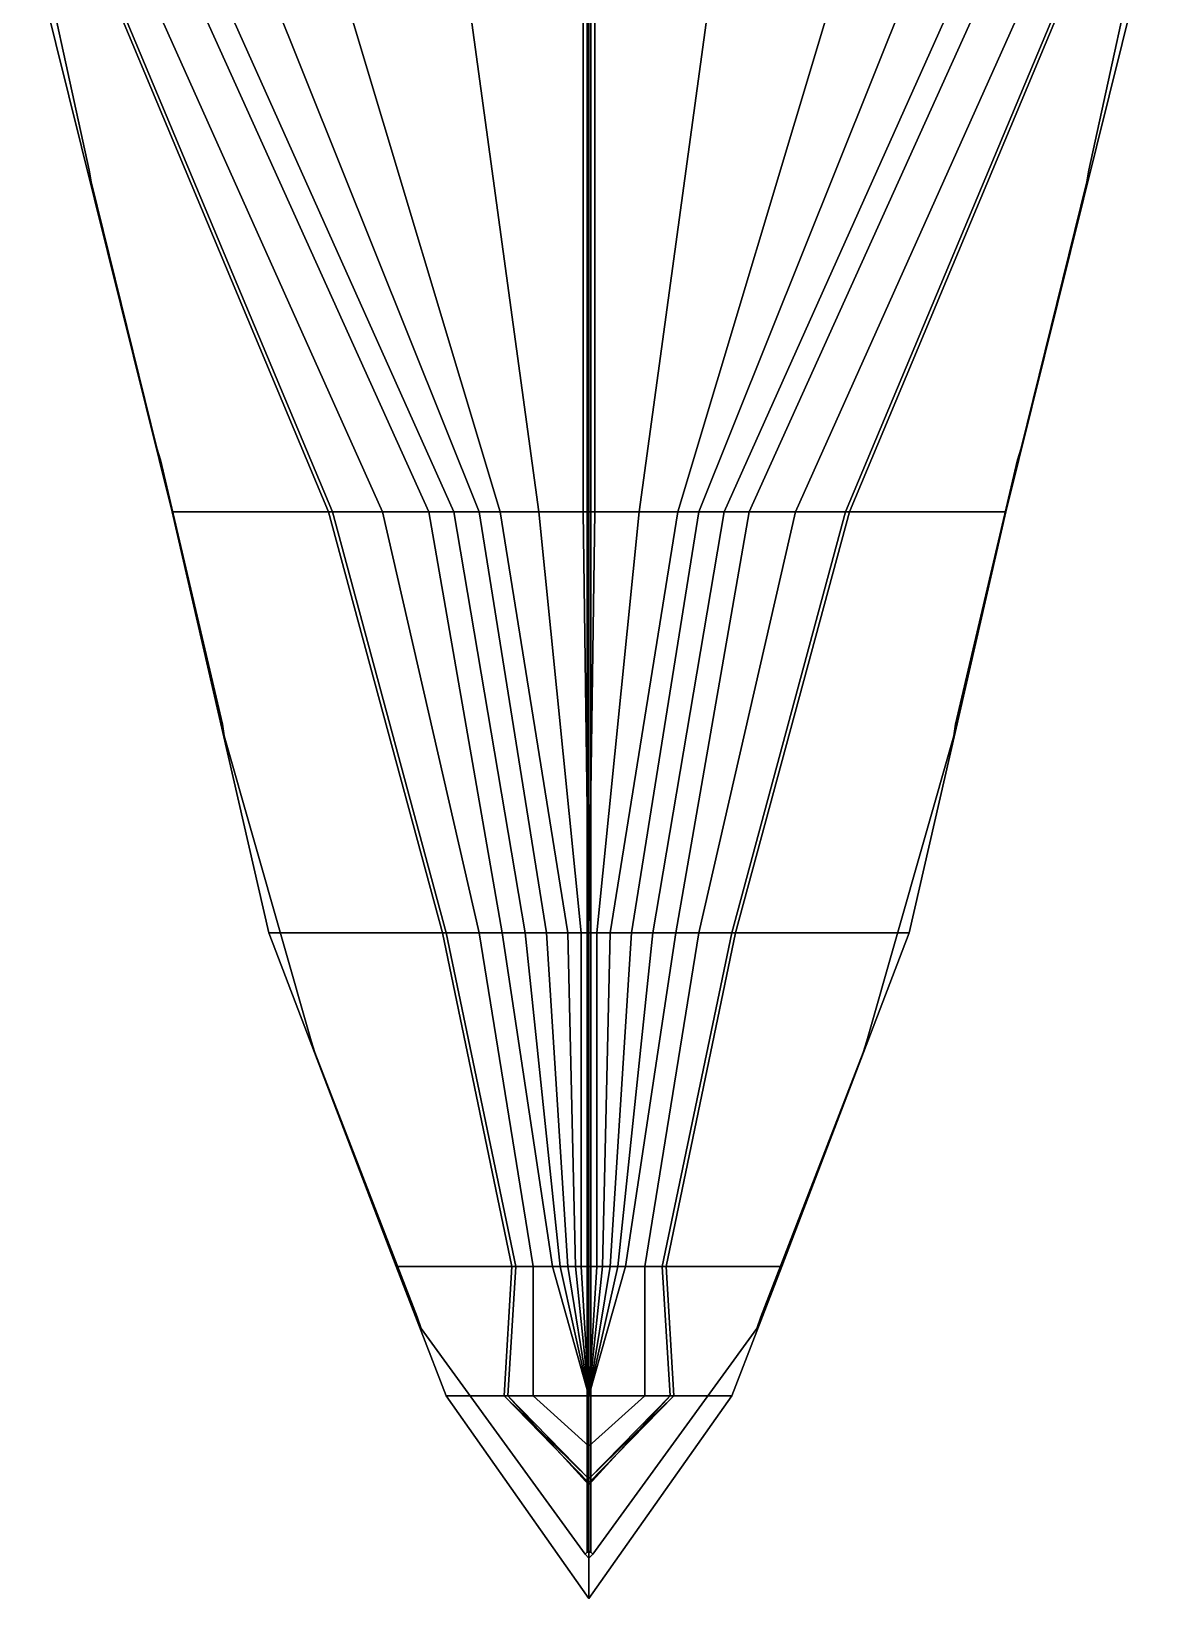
# Model space of a CAD drawing. Header units: millimetres. Extents: x -4 to 4, y -29 to 80.
# Drawn here: x -2.89 to 2.89, y -28.54 to -20.42 of the extents above; entities that cross this region are included whole.
import ezdxf

# ---------------------------------------------------------------- set-up
doc = ezdxf.new("R2010")
doc.units = ezdxf.units.MM
for name, color, linetype in [('deck', 2, 'Continuous'), ('railings', 6, 'Continuous'), ('superstructure', 3, 'Continuous')]:
    doc.layers.add(name, color=color, linetype=linetype)

msp = doc.modelspace()

# ---------------------------------------------------------------- linework, layer by layer
for points in [[(-1.33, -22.91, 1.69), (-2.16, -22.91, 3.79), (-2.83, -20.21, 3.7), (-2.46, -20.21, 1.69)], [(-1.35, -22.91, 1.67), (-1.33, -22.91, 1.69), (-2.46, -20.21, 1.69), (-2.48, -20.21, 1.67)], [(-1.35, -22.91, 1.63), (-1.35, -22.91, 1.67), (-2.48, -20.21, 1.67), (-2.48, -20.21, 1.63)], [(-1.33, -22.91, 1.61), (-1.35, -22.91, 1.63), (-2.48, -20.21, 1.63), (-2.46, -20.21, 1.61)], [(-1.07, -22.91, 1), (-1.33, -22.91, 1.61), (-2.46, -20.21, 1.61), (-2.28, -20.21, 1)], [(-0.83, -22.91), (-1.07, -22.91, 1), (-2.28, -20.21, 1), (-2.05, -20.21)], [(-0.7, -22.91, -0.91), (-0.83, -22.91), (-2.05, -20.21), (-1.91, -20.21, -0.91)], [(-0.57, -22.91, -1.75), (-0.7, -22.91, -0.91), (-1.91, -20.21, -0.91), (-1.65, -20.21, -1.75)], [(-0.46, -22.91, -2.15), (-0.57, -22.91, -1.75), (-1.65, -20.21, -1.75), (-1.27, -20.21, -2.15)], [(-0.26, -22.91, -2.33), (-0.46, -22.91, -2.15), (-1.27, -20.21, -2.15), (-0.63, -20.21, -2.33)], [(-0.03, -22.91, -2.36), (-0.26, -22.91, -2.33), (-0.63, -20.21, -2.33), (-0.03, -20.21, -2.36)], [(0.03, -22.91, -2.36), (-0.03, -22.91, -2.36), (-0.03, -20.21, -2.36), (0.03, -20.21, -2.36)], [(0.26, -22.91, -2.33), (0.03, -22.91, -2.36), (0.03, -20.21, -2.36), (0.63, -20.21, -2.33)], [(0.46, -22.91, -2.15), (0.26, -22.91, -2.33), (0.63, -20.21, -2.33), (1.27, -20.21, -2.15)], [(0.57, -22.91, -1.75), (0.46, -22.91, -2.15), (1.27, -20.21, -2.15), (1.65, -20.21, -1.75)], [(0.7, -22.91, -0.91), (0.57, -22.91, -1.75), (1.65, -20.21, -1.75), (1.91, -20.21, -0.91)], [(0.83, -22.91), (0.7, -22.91, -0.91), (1.91, -20.21, -0.91), (2.05, -20.21)], [(1.07, -22.91, 1), (0.83, -22.91), (2.05, -20.21), (2.28, -20.21, 1)], [(1.33, -22.91, 1.61), (1.07, -22.91, 1), (2.28, -20.21, 1), (2.46, -20.21, 1.61)], [(1.35, -22.91, 1.63), (1.33, -22.91, 1.61), (2.46, -20.21, 1.61), (2.48, -20.21, 1.63)], [(1.33, -22.91, 1.69), (1.35, -22.91, 1.67), (2.48, -20.21, 1.67), (2.46, -20.21, 1.69)], [(2.16, -22.91, 3.79), (1.33, -22.91, 1.69), (2.46, -20.21, 1.69), (2.83, -20.21, 3.7)], [(1.35, -22.91, 1.67), (1.35, -22.91, 1.63), (2.48, -20.21, 1.63), (2.48, -20.21, 1.67)], [(-0.74, -25.09, 1.69), (-1.66, -25.09, 3.85), (-2.16, -22.91, 3.79), (-1.33, -22.91, 1.69)], [(-0.74, -25.09, 1.61), (-0.76, -25.09, 1.63), (-1.35, -22.91, 1.63), (-1.33, -22.91, 1.61)], [(-0.76, -25.09, 1.63), (-0.76, -25.09, 1.67), (-1.35, -22.91, 1.67), (-1.35, -22.91, 1.63)], [(-0.76, -25.09, 1.67), (-0.74, -25.09, 1.69), (-1.33, -22.91, 1.69), (-1.35, -22.91, 1.67)], [(-0.57, -25.09, 1), (-0.74, -25.09, 1.61), (-1.33, -22.91, 1.61), (-1.07, -22.91, 1)], [(-0.45, -25.09), (-0.57, -25.09, 1), (-1.07, -22.91, 1), (-0.83, -22.91)], [(-0.33, -25.09, -0.91), (-0.45, -25.09), (-0.83, -22.91), (-0.7, -22.91, -0.91)], [(-0.22, -25.09, -1.55), (-0.33, -25.09, -0.91), (-0.7, -22.91, -0.91), (-0.57, -22.91, -1.75)], [(-0.11, -25.09, -1.95), (-0.22, -25.09, -1.55), (-0.57, -22.91, -1.75), (-0.46, -22.91, -2.15)], [(-0.04, -25.09, -2.13), (-0.11, -25.09, -1.95), (-0.46, -22.91, -2.15), (-0.26, -22.91, -2.33)], [(0, -25.09, -2.16), (-0.04, -25.09, -2.13), (-0.26, -22.91, -2.33), (-0.03, -22.91, -2.36)], [(0, -25.09, -2.16), (0, -25.09, -2.16), (-0.03, -22.91, -2.36), (0.03, -22.91, -2.36)], [(0.04, -25.09, -2.13), (0, -25.09, -2.16), (0.03, -22.91, -2.36), (0.26, -22.91, -2.33)], [(0.11, -25.09, -1.95), (0.04, -25.09, -2.13), (0.26, -22.91, -2.33), (0.46, -22.91, -2.15)], [(0.22, -25.09, -1.55), (0.11, -25.09, -1.95), (0.46, -22.91, -2.15), (0.57, -22.91, -1.75)], [(0.33, -25.09, -0.91), (0.22, -25.09, -1.55), (0.57, -22.91, -1.75), (0.7, -22.91, -0.91)], [(0.45, -25.09), (0.33, -25.09, -0.91), (0.7, -22.91, -0.91), (0.83, -22.91)], [(0.57, -25.09, 1), (0.45, -25.09), (0.83, -22.91), (1.07, -22.91, 1)], [(0.74, -25.09, 1.61), (0.57, -25.09, 1), (1.07, -22.91, 1), (1.33, -22.91, 1.61)], [(1.66, -25.09, 3.85), (0.74, -25.09, 1.69), (1.33, -22.91, 1.69), (2.16, -22.91, 3.79)], [(0.74, -25.09, 1.69), (0.76, -25.09, 1.67), (1.35, -22.91, 1.67), (1.33, -22.91, 1.69)], [(0.76, -25.09, 1.63), (0.74, -25.09, 1.61), (1.33, -22.91, 1.61), (1.35, -22.91, 1.63)], [(0.76, -25.09, 1.67), (0.76, -25.09, 1.63), (1.35, -22.91, 1.63), (1.35, -22.91, 1.67)], [(-0.38, -26.82, 1.69), (-1, -26.82, 3.92), (-1.66, -25.09, 3.85), (-0.74, -25.09, 1.69)], [(-0.38, -26.82, 1.61), (-0.4, -26.82, 1.63), (-0.76, -25.09, 1.63), (-0.74, -25.09, 1.61)], [(-0.4, -26.82, 1.63), (-0.4, -26.82, 1.67), (-0.76, -25.09, 1.67), (-0.76, -25.09, 1.63)], [(-0.4, -26.82, 1.67), (-0.38, -26.82, 1.69), (-0.74, -25.09, 1.69), (-0.76, -25.09, 1.67)], [(-0.29, -26.82, 1), (-0.38, -26.82, 1.61), (-0.74, -25.09, 1.61), (-0.57, -25.09, 1)], [(-0.19, -26.82), (-0.29, -26.82, 1), (-0.57, -25.09, 1), (-0.45, -25.09)], [(-0.15, -26.82, -0.91), (-0.19, -26.82), (-0.45, -25.09), (-0.33, -25.09, -0.91)], [(-0.11, -26.82, -1.55), (-0.15, -26.82, -0.91), (-0.33, -25.09, -0.91), (-0.22, -25.09, -1.55)], [(-0.07, -26.82, -1.87), (-0.11, -26.82, -1.55), (-0.22, -25.09, -1.55), (-0.11, -25.09, -1.95)], [(-0.04, -26.82, -1.97), (-0.07, -26.82, -1.87), (-0.11, -25.09, -1.95), (-0.04, -25.09, -2.13)], [(0, -26.82, -2), (-0.04, -26.82, -1.97), (-0.04, -25.09, -2.13), (0, -25.09, -2.16)], [(0.04, -26.82, -1.97), (0, -26.82, -2), (0, -25.09, -2.16), (0.04, -25.09, -2.13)], [(0.07, -26.82, -1.87), (0.04, -26.82, -1.97), (0.04, -25.09, -2.13), (0.11, -25.09, -1.95)], [(0.11, -26.82, -1.55), (0.07, -26.82, -1.87), (0.11, -25.09, -1.95), (0.22, -25.09, -1.55)], [(0.15, -26.82, -0.91), (0.11, -26.82, -1.55), (0.22, -25.09, -1.55), (0.33, -25.09, -0.91)], [(0.19, -26.82), (0.15, -26.82, -0.91), (0.33, -25.09, -0.91), (0.45, -25.09)], [(0.29, -26.82, 1), (0.19, -26.82), (0.45, -25.09), (0.57, -25.09, 1)], [(0.38, -26.82, 1.61), (0.29, -26.82, 1), (0.57, -25.09, 1), (0.74, -25.09, 1.61)], [(1, -26.82, 3.92), (0.38, -26.82, 1.69), (0.74, -25.09, 1.69), (1.66, -25.09, 3.85)], [(0.38, -26.82, 1.69), (0.4, -26.82, 1.67), (0.76, -25.09, 1.67), (0.74, -25.09, 1.69)], [(0.4, -26.82, 1.63), (0.38, -26.82, 1.61), (0.74, -25.09, 1.61), (0.76, -25.09, 1.63)], [(0.4, -26.82, 1.67), (0.4, -26.82, 1.63), (0.76, -25.09, 1.63), (0.76, -25.09, 1.67)], [(-1, -26.82, 3.92), (-0.38, -26.82, 1.69), (-0.42, -27.49, 1.69), (-0.74, -27.49, 3.95)], [(-0.4, -26.82, 1.63), (-0.38, -26.82, 1.61), (-0.42, -27.49, 1.61), (-0.44, -27.49, 1.63)], [(-0.4, -26.82, 1.67), (-0.4, -26.82, 1.63), (-0.44, -27.49, 1.63), (-0.44, -27.49, 1.67)], [(-0.38, -26.82, 1.69), (-0.4, -26.82, 1.67), (-0.44, -27.49, 1.67), (-0.42, -27.49, 1.69)], [(-0.38, -26.82, 1.61), (-0.29, -26.82, 1), (-0.29, -27.49, 1), (-0.42, -27.49, 1.61)], [(-0.29, -26.82, 1), (-0.19, -26.82), (0, -27.49), (-0.29, -27.49, 1)], [(0, -27.49), (0, -27.49), (-0.19, -26.82), (-0.15, -26.82, -0.91)], [(0, -27.49), (0, -27.49), (-0.15, -26.82, -0.91), (-0.11, -26.82, -1.55)], [(0, -27.49), (0, -27.49), (-0.11, -26.82, -1.55), (-0.07, -26.82, -1.87)], [(0, -27.49), (0, -27.49), (-0.07, -26.82, -1.87), (-0.04, -26.82, -1.97)], [(0, -27.49), (0, -27.49), (-0.04, -26.82, -1.97), (0, -26.82, -2)], [(0.29, -27.49, 1), (0, -27.49), (0.19, -26.82), (0.29, -26.82, 1)], [(0, -27.49), (0, -27.49), (0.15, -26.82, -0.91), (0.19, -26.82)], [(0, -27.49), (0, -27.49), (0.11, -26.82, -1.55), (0.15, -26.82, -0.91)], [(0, -27.49), (0, -27.49), (0.07, -26.82, -1.87), (0.11, -26.82, -1.55)], [(0, -27.49), (0, -27.49), (0.04, -26.82, -1.97), (0.07, -26.82, -1.87)], [(0, -27.49), (0, -27.49), (0, -26.82, -2), (0.04, -26.82, -1.97)], [(0.42, -27.49, 1.61), (0.29, -27.49, 1), (0.29, -26.82, 1), (0.38, -26.82, 1.61)], [(0.74, -27.49, 3.95), (0.42, -27.49, 1.69), (0.38, -26.82, 1.69), (1, -26.82, 3.92)], [(0.42, -27.49, 1.69), (0.44, -27.49, 1.67), (0.4, -26.82, 1.67), (0.38, -26.82, 1.69)], [(0.44, -27.49, 1.63), (0.42, -27.49, 1.61), (0.38, -26.82, 1.61), (0.4, -26.82, 1.63)], [(0.44, -27.49, 1.67), (0.44, -27.49, 1.63), (0.4, -26.82, 1.63), (0.4, -26.82, 1.67)], [(-0.74, -27.49, 3.95), (-0.42, -27.49, 1.69), (0, -27.95, 1.69), (0, -28.54, 4)], [(-0.44, -27.49, 1.63), (-0.42, -27.49, 1.61), (0, -27.92, 1.61), (0, -27.92, 1.63)], [(-0.44, -27.49, 1.67), (-0.44, -27.49, 1.63), (0, -27.92, 1.63), (0, -27.94, 1.67)], [(-0.42, -27.49, 1.69), (-0.44, -27.49, 1.67), (0, -27.94, 1.67), (0, -27.95, 1.69)], [(-0.42, -27.49, 1.61), (-0.29, -27.49, 1), (0, -27.75, 1), (0, -27.92, 1.61)], [(-0.29, -27.49, 1), (0, -27.49), (0, -27.49), (0, -27.75, 1)], [(0, -27.92, 1.61), (0, -27.75, 1), (0.29, -27.49, 1), (0.42, -27.49, 1.61)], [(0, -27.75, 1), (0, -27.49), (0, -27.49), (0.29, -27.49, 1)], [(0, -28.54, 4), (0, -27.95, 1.69), (0.42, -27.49, 1.69), (0.74, -27.49, 3.95)], [(0, -27.95, 1.69), (0, -27.94, 1.67), (0.44, -27.49, 1.67), (0.42, -27.49, 1.69)], [(0, -27.94, 1.67), (0, -27.92, 1.63), (0.44, -27.49, 1.63), (0.44, -27.49, 1.67)], [(0, -27.92, 1.63), (0, -27.92, 1.61), (0.42, -27.49, 1.61), (0.44, -27.49, 1.63)]]:
    msp.add_3dface(points)
at = {"layer": 'deck'}
for points in [[(2.83, -20.21, 3.7), (-2.83, -20.21, 3.7), (-2.16, -22.91, 3.79), (2.16, -22.91, 3.79)], [(2.16, -22.91, 3.79), (-2.16, -22.91, 3.79), (-1.66, -25.09, 3.85), (1.66, -25.09, 3.85)], [(1.66, -25.09, 3.85), (-1.66, -25.09, 3.85), (-1, -26.82, 3.92), (1, -26.82, 3.92)], [(1, -26.82, 3.92), (-1, -26.82, 3.92), (-0.74, -27.49, 3.95), (0.74, -27.49, 3.95)], [(0.74, -27.49, 3.95), (-0.74, -27.49, 3.95), (0, -28.54, 4)]]:
    msp.add_3dface(points, dxfattribs=at)
at = {"layer": 'railings'}
for points in [[(-2.89, -19.77, 4.73), (-2.59, -21.14, 4.78), (-2.59, -21.14, 4.72), (-2.89, -19.77, 4.67)], [(2.89, -19.77, 4.73), (2.59, -21.14, 4.78), (2.59, -21.14, 4.72), (2.89, -19.77, 4.67)], [(-2.58, -21.2, 4.78), (-2.58, -21.2, 3.73), (-2.59, -21.14, 3.73), (-2.59, -21.14, 4.78)], [(2.58, -21.2, 4.78), (2.58, -21.2, 3.73), (2.59, -21.14, 3.73), (2.59, -21.14, 4.78)], [(-2.58, -21.2, 4.78), (-2.24, -22.58, 4.82), (-2.24, -22.58, 4.76), (-2.58, -21.2, 4.72)], [(2.58, -21.2, 4.78), (2.24, -22.58, 4.82), (2.24, -22.58, 4.76), (2.58, -21.2, 4.72)], [(-2.22, -22.64, 4.82), (-2.22, -22.64, 3.77), (-2.24, -22.58, 3.77), (-2.24, -22.58, 4.82)], [(-2.22, -22.64, 4.82), (-1.9, -24.01, 4.87), (-1.9, -24.01, 4.81), (-2.22, -22.64, 4.76)], [(2.22, -22.64, 4.82), (1.9, -24.01, 4.87), (1.9, -24.01, 4.81), (2.22, -22.64, 4.76)], [(2.22, -22.64, 4.82), (2.22, -22.64, 3.77), (2.24, -22.58, 3.77), (2.24, -22.58, 4.82)], [(-1.89, -24.07, 4.87), (-1.89, -24.07, 3.82), (-1.9, -24.01, 3.82), (-1.9, -24.01, 4.87)], [(1.89, -24.07, 4.87), (1.89, -24.07, 3.82), (1.9, -24.01, 3.82), (1.9, -24.01, 4.87)], [(-1.89, -24.07, 4.87), (-1.44, -25.65, 4.92), (-1.44, -25.65, 4.86), (-1.89, -24.07, 4.81)], [(1.89, -24.07, 4.87), (1.44, -25.65, 4.92), (1.44, -25.65, 4.86), (1.89, -24.07, 4.81)], [(-1.42, -25.71, 4.92), (-1.42, -25.71, 3.87), (-1.44, -25.65, 3.87), (-1.44, -25.65, 4.92)], [(1.42, -25.71, 4.92), (1.42, -25.71, 3.87), (1.44, -25.65, 3.87), (1.44, -25.65, 4.92)], [(-1.42, -25.71, 4.92), (-0.89, -27.08, 4.98), (-0.89, -27.08, 4.92), (-1.42, -25.71, 4.86)], [(1.42, -25.71, 4.92), (0.89, -27.08, 4.98), (0.89, -27.08, 4.92), (1.42, -25.71, 4.86)], [(-0.87, -27.14, 4.98), (-0.87, -27.14, 3.93), (-0.89, -27.08, 3.93), (-0.89, -27.08, 4.98)], [(0.87, -27.14, 4.98), (0.87, -27.14, 3.93), (0.89, -27.08, 3.93), (0.89, -27.08, 4.98)], [(-0.87, -27.14, 4.98), (-0.02, -28.31, 5.04), (-0.02, -28.31, 4.98), (-0.87, -27.14, 4.92)], [(0.87, -27.14, 4.98), (0.02, -28.31, 5.04), (0.02, -28.31, 4.98), (0.87, -27.14, 4.92)]]:
    msp.add_3dface(points, dxfattribs=at)
at = {"layer": 'superstructure'}
for points in [[(0, -28.3, 6.88), (-0.01, -28.3, 6.89), (-0.01, -5.47, 13.58), (0, -5.47, 13.57)], [(-0.01, -28.3, 6.89), (0, -28.3, 6.9), (0, -5.47, 13.59), (-0.01, -5.47, 13.58)], [(0.01, -28.3, 6.89), (0, -28.3, 6.88), (0, -5.47, 13.57), (0.01, -5.47, 13.58)], [(0, -28.3, 6.9), (0.01, -28.3, 6.89), (0.01, -5.47, 13.58), (0, -5.47, 13.59)], [(0, -28.29, 3.98), (-0.02, -28.31, 3.98), (-0.02, -28.31, 7.03), (0, -28.29, 7.03)], [(0, -28.29, 7.03), (-0.02, -28.31, 7.03), (0, -28.33, 7.03), (0.02, -28.31, 7.03)], [(-0.02, -28.31, 3.98), (0, -28.33, 3.98), (0, -28.33, 7.03), (-0.02, -28.31, 7.03)], [(0.02, -28.31, 3.98), (0, -28.29, 3.98), (0, -28.29, 7.03), (0.02, -28.31, 7.03)], [(0, -28.33, 3.98), (0.02, -28.31, 3.98), (0.02, -28.31, 7.03), (0, -28.33, 7.03)]]:
    msp.add_3dface(points, dxfattribs=at)

doc.saveas('drawing.dxf')
